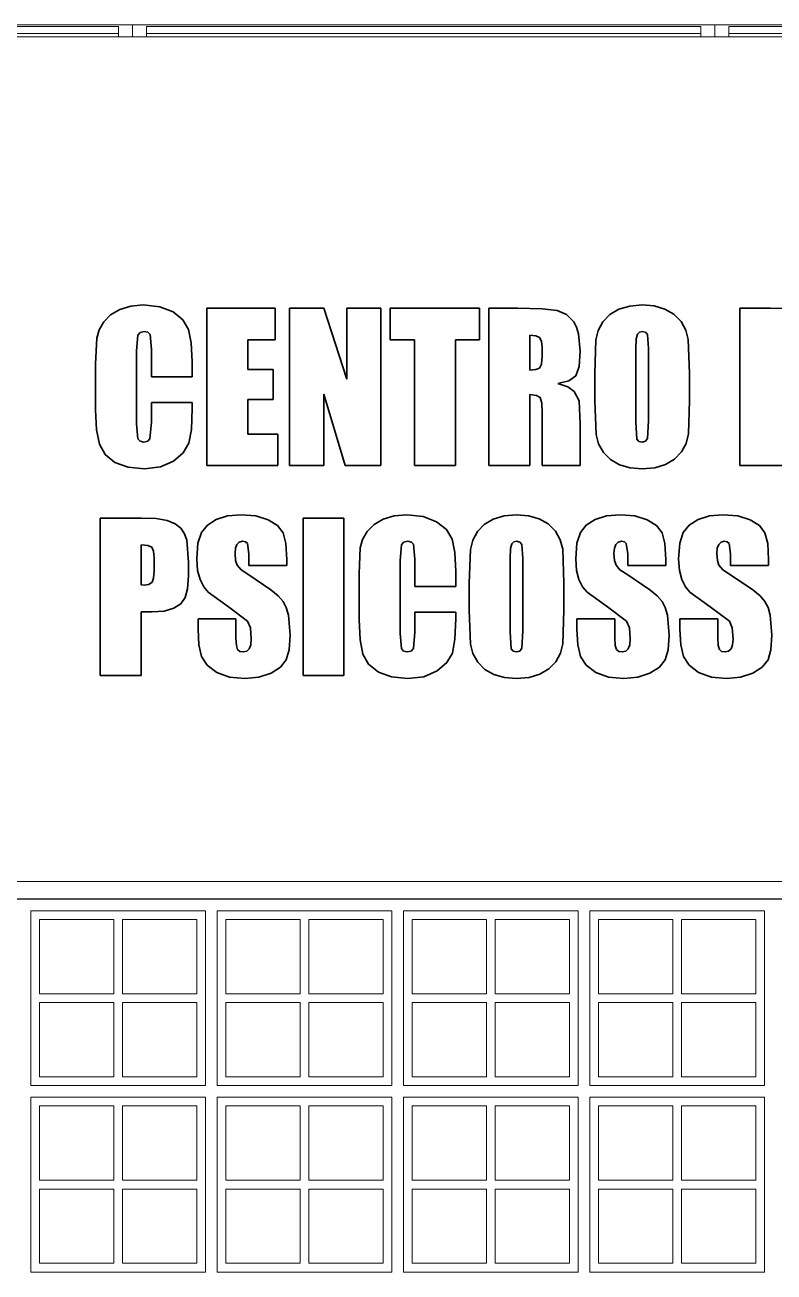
# Model space of a CAD drawing. Header units: metres. Extents: x -77 to 95, y 0 to 9.
# Drawn here: x -64.264 to -62.978, y 2.58 to 4.72 of the extents above; entities that cross this region are included whole.
import ezdxf

# ---------------------------------------------------------------- set-up
doc = ezdxf.new("R2010")
doc.units = ezdxf.units.M
doc.header["$MEASUREMENT"] = 0
for name, color, linetype, lineweight in [('Janelas Archicad_Caneta_No__3', 7, 'Continuous', 25), ('Janelas Archicad_Caneta_No__43', 44, 'Continuous', 0), ('NOMES.ARQ_Caneta_No__1', 7, 'Continuous', 35), ('PAREDE CONSTRUIR_Caneta_No__241', 7, 'Continuous', 13)]:
    doc.layers.add(name, color=color, linetype=linetype, lineweight=lineweight)
doc.layers.add('LAJES.EST_Caneta_No__95', color=7, linetype='Continuous', lineweight=0, true_color=0xaeaeae)

msp = doc.modelspace()

# ---------------------------------------------------------------- linework, layer by layer
at = {"layer": 'Janelas Archicad_Caneta_No__3', "color": 7, "linetype": 'Continuous', "lineweight": 25}
msp.add_line((-56.574, 3.22), (-66.514, 3.22), dxfattribs=at)
at = {"layer": 'Janelas Archicad_Caneta_No__43', "color": 44, "linetype": 'Continuous', "lineweight": 0}
for p, q in [((-63.954, 3.2), (-64.254, 3.2)), ((-64.254, 3.2), (-64.254, 2.9)), ((-63.954, 2.9), (-63.954, 3.2)), ((-63.634, 3.2), (-63.934, 3.2)), ((-63.934, 3.2), (-63.934, 2.9)), ((-63.634, 2.9), (-63.634, 3.2)), ((-63.314, 3.2), (-63.614, 3.2)), ((-63.614, 3.2), (-63.614, 2.9)), ((-63.314, 2.9), (-63.314, 3.2)), ((-62.994, 3.2), (-63.294, 3.2)), ((-63.294, 3.2), (-63.294, 2.9)), ((-62.994, 2.9), (-62.994, 3.2)), ((-64.239, 3.0575), (-64.239, 3.185)), ((-64.239, 3.185), (-64.1115, 3.185)), ((-64.1115, 3.185), (-64.1115, 3.0575)), ((-64.0965, 3.0575), (-64.0965, 3.185)), ((-64.0965, 3.185), (-63.969, 3.185)), ((-63.969, 3.185), (-63.969, 3.0575)), ((-63.919, 3.0575), (-63.919, 3.185)), ((-63.919, 3.185), (-63.7915, 3.185)), ((-63.7915, 3.185), (-63.7915, 3.0575)), ((-63.7765, 3.0575), (-63.7765, 3.185)), ((-63.7765, 3.185), (-63.649, 3.185)), ((-63.649, 3.185), (-63.649, 3.0575)), ((-63.599, 3.0575), (-63.599, 3.185)), ((-63.599, 3.185), (-63.4715, 3.185)), ((-63.4715, 3.185), (-63.4715, 3.0575)), ((-63.4565, 3.0575), (-63.4565, 3.185)), ((-63.4565, 3.185), (-63.329, 3.185)), ((-63.329, 3.185), (-63.329, 3.0575)), ((-63.279, 3.0575), (-63.279, 3.185)), ((-63.279, 3.185), (-63.1515, 3.185)), ((-63.1515, 3.185), (-63.1515, 3.0575)), ((-63.1365, 3.0575), (-63.1365, 3.185)), ((-63.1365, 3.185), (-63.009, 3.185)), ((-63.009, 3.185), (-63.009, 3.0575)), ((-64.1115, 3.0575), (-64.239, 3.0575)), ((-64.239, 2.915), (-64.239, 3.0425)), ((-64.239, 3.0425), (-64.1115, 3.0425)), ((-64.1115, 3.0425), (-64.1115, 2.915)), ((-63.969, 3.0575), (-64.0965, 3.0575)), ((-64.0965, 2.915), (-64.0965, 3.0425)), ((-64.0965, 3.0425), (-63.969, 3.0425)), ((-63.969, 3.0425), (-63.969, 2.915)), ((-63.7915, 3.0575), (-63.919, 3.0575)), ((-63.919, 2.915), (-63.919, 3.0425)), ((-63.919, 3.0425), (-63.7915, 3.0425)), ((-63.7915, 3.0425), (-63.7915, 2.915)), ((-63.649, 3.0575), (-63.7765, 3.0575)), ((-63.7765, 2.915), (-63.7765, 3.0425)), ((-63.7765, 3.0425), (-63.649, 3.0425)), ((-63.649, 3.0425), (-63.649, 2.915)), ((-63.4715, 3.0575), (-63.599, 3.0575)), ((-63.599, 2.915), (-63.599, 3.0425)), ((-63.599, 3.0425), (-63.4715, 3.0425)), ((-63.4715, 3.0425), (-63.4715, 2.915)), ((-63.329, 3.0575), (-63.4565, 3.0575)), ((-63.4565, 2.915), (-63.4565, 3.0425)), ((-63.4565, 3.0425), (-63.329, 3.0425)), ((-63.329, 3.0425), (-63.329, 2.915)), ((-63.1515, 3.0575), (-63.279, 3.0575)), ((-63.279, 2.915), (-63.279, 3.0425)), ((-63.279, 3.0425), (-63.1515, 3.0425)), ((-63.1515, 3.0425), (-63.1515, 2.915)), ((-63.009, 3.0575), (-63.1365, 3.0575)), ((-63.1365, 2.915), (-63.1365, 3.0425)), ((-63.1365, 3.0425), (-63.009, 3.0425)), ((-63.009, 3.0425), (-63.009, 2.915)), ((-64.1115, 2.915), (-64.239, 2.915)), ((-63.969, 2.915), (-64.0965, 2.915)), ((-63.7915, 2.915), (-63.919, 2.915)), ((-63.649, 2.915), (-63.7765, 2.915)), ((-63.4715, 2.915), (-63.599, 2.915)), ((-63.329, 2.915), (-63.4565, 2.915)), ((-63.1515, 2.915), (-63.279, 2.915)), ((-63.009, 2.915), (-63.1365, 2.915)), ((-64.254, 2.9), (-63.954, 2.9)), ((-63.934, 2.9), (-63.634, 2.9)), ((-63.614, 2.9), (-63.314, 2.9)), ((-63.294, 2.9), (-62.994, 2.9)), ((-63.954, 2.88), (-64.254, 2.88)), ((-64.254, 2.88), (-64.254, 2.58)), ((-63.954, 2.58), (-63.954, 2.88)), ((-63.634, 2.88), (-63.934, 2.88)), ((-63.934, 2.88), (-63.934, 2.58)), ((-63.634, 2.58), (-63.634, 2.88)), ((-63.314, 2.88), (-63.614, 2.88)), ((-63.614, 2.88), (-63.614, 2.58)), ((-63.314, 2.58), (-63.314, 2.88)), ((-62.994, 2.88), (-63.294, 2.88)), ((-63.294, 2.88), (-63.294, 2.58)), ((-62.994, 2.58), (-62.994, 2.88)), ((-64.239, 2.7375), (-64.239, 2.865)), ((-64.239, 2.865), (-64.1115, 2.865)), ((-64.1115, 2.865), (-64.1115, 2.7375)), ((-64.0965, 2.7375), (-64.0965, 2.865)), ((-64.0965, 2.865), (-63.969, 2.865)), ((-63.969, 2.865), (-63.969, 2.7375)), ((-63.919, 2.7375), (-63.919, 2.865)), ((-63.919, 2.865), (-63.7915, 2.865)), ((-63.7915, 2.865), (-63.7915, 2.7375)), ((-63.7765, 2.7375), (-63.7765, 2.865)), ((-63.7765, 2.865), (-63.649, 2.865)), ((-63.649, 2.865), (-63.649, 2.7375)), ((-63.599, 2.7375), (-63.599, 2.865)), ((-63.599, 2.865), (-63.4715, 2.865)), ((-63.4715, 2.865), (-63.4715, 2.7375)), ((-63.4565, 2.7375), (-63.4565, 2.865)), ((-63.4565, 2.865), (-63.329, 2.865)), ((-63.329, 2.865), (-63.329, 2.7375)), ((-63.279, 2.7375), (-63.279, 2.865)), ((-63.279, 2.865), (-63.1515, 2.865)), ((-63.1515, 2.865), (-63.1515, 2.7375)), ((-63.1365, 2.7375), (-63.1365, 2.865)), ((-63.1365, 2.865), (-63.009, 2.865)), ((-63.009, 2.865), (-63.009, 2.7375)), ((-64.1115, 2.7375), (-64.239, 2.7375)), ((-64.239, 2.595), (-64.239, 2.7225)), ((-64.239, 2.7225), (-64.1115, 2.7225)), ((-64.1115, 2.7225), (-64.1115, 2.595)), ((-63.969, 2.7375), (-64.0965, 2.7375)), ((-64.0965, 2.595), (-64.0965, 2.7225)), ((-64.0965, 2.7225), (-63.969, 2.7225)), ((-63.969, 2.7225), (-63.969, 2.595)), ((-63.7915, 2.7375), (-63.919, 2.7375)), ((-63.919, 2.595), (-63.919, 2.7225)), ((-63.919, 2.7225), (-63.7915, 2.7225)), ((-63.7915, 2.7225), (-63.7915, 2.595)), ((-63.649, 2.7375), (-63.7765, 2.7375)), ((-63.7765, 2.595), (-63.7765, 2.7225)), ((-63.7765, 2.7225), (-63.649, 2.7225)), ((-63.649, 2.7225), (-63.649, 2.595)), ((-63.4715, 2.7375), (-63.599, 2.7375)), ((-63.599, 2.595), (-63.599, 2.7225)), ((-63.599, 2.7225), (-63.4715, 2.7225)), ((-63.4715, 2.7225), (-63.4715, 2.595)), ((-63.329, 2.7375), (-63.4565, 2.7375)), ((-63.4565, 2.595), (-63.4565, 2.7225)), ((-63.4565, 2.7225), (-63.329, 2.7225)), ((-63.329, 2.7225), (-63.329, 2.595)), ((-63.1515, 2.7375), (-63.279, 2.7375)), ((-63.279, 2.595), (-63.279, 2.7225)), ((-63.279, 2.7225), (-63.1515, 2.7225)), ((-63.1515, 2.7225), (-63.1515, 2.595)), ((-63.009, 2.7375), (-63.1365, 2.7375)), ((-63.1365, 2.595), (-63.1365, 2.7225)), ((-63.1365, 2.7225), (-63.009, 2.7225)), ((-63.009, 2.7225), (-63.009, 2.595)), ((-64.1115, 2.595), (-64.239, 2.595)), ((-63.969, 2.595), (-64.0965, 2.595)), ((-63.7915, 2.595), (-63.919, 2.595)), ((-63.649, 2.595), (-63.7765, 2.595)), ((-63.4715, 2.595), (-63.599, 2.595)), ((-63.329, 2.595), (-63.4565, 2.595)), ((-63.1515, 2.595), (-63.279, 2.595)), ((-63.009, 2.595), (-63.1365, 2.595)), ((-64.254, 2.58), (-63.954, 2.58)), ((-63.934, 2.58), (-63.634, 2.58)), ((-63.614, 2.58), (-63.314, 2.58)), ((-63.294, 2.58), (-62.994, 2.58))]:
    msp.add_line(p, q, dxfattribs=at)
at = {"layer": 'LAJES.EST_Caneta_No__95', "color": 253, "linetype": 'Continuous', "lineweight": 0, "true_color": 0xaeaeae}
for p, q in [((-64.0792, 4.7203), (-65.0792, 4.7203)), ((-65.0552, 4.7179), (-64.1032, 4.7179)), ((-64.1032, 4.7179), (-64.1032, 4.7)), ((-63.0792, 4.7203), (-64.0792, 4.7203)), ((-64.0792, 4.7), (-64.0792, 4.7203)), ((-64.0552, 4.7), (-64.0552, 4.7179)), ((-64.0552, 4.7179), (-63.1032, 4.7179)), ((-63.1032, 4.7179), (-63.1032, 4.7)), ((-62.0792, 4.7203), (-63.0792, 4.7203)), ((-63.0792, 4.7), (-63.0792, 4.7203)), ((-63.0552, 4.7), (-63.0552, 4.7179)), ((-63.0552, 4.7179), (-62.1032, 4.7179)), ((-64.1032, 4.7055), (-65.0552, 4.7055)), ((-63.1032, 4.7055), (-64.0552, 4.7055)), ((-62.1032, 4.7055), (-63.0552, 4.7055))]:
    msp.add_line(p, q, dxfattribs=at)
at = {"layer": 'NOMES.ARQ_Caneta_No__1', "color": 7, "linetype": 'Continuous', "lineweight": 35}
for p, q in [((-64.0823, 4.2379), (-64.1012, 4.232)), ((-64.0608, 4.2398), (-64.0823, 4.2379)), ((-64.0325, 4.2368), (-64.0608, 4.2398)), ((-63.2255, 4.2379), (-63.2441, 4.2323)), ((-63.2041, 4.2398), (-63.2255, 4.2379)), ((-63.1835, 4.238), (-63.2041, 4.2398)), ((-63.1651, 4.2327), (-63.1835, 4.238)), ((-64.1169, 4.2229), (-64.1287, 4.2108)), ((-64.1012, 4.232), (-64.1169, 4.2229)), ((-64.0096, 4.2278), (-64.0325, 4.2368)), ((-63.9928, 4.2143), (-64.0096, 4.2278)), ((-63.8345, 4.2341), (-63.9515, 4.2341)), ((-63.9515, 4.2341), (-63.9515, 3.9641)), ((-63.8345, 4.1801), (-63.8345, 4.2341)), ((-63.7509, 4.2341), (-63.8096, 4.2341)), ((-63.8096, 4.2341), (-63.8096, 3.9641)), ((-63.7115, 4.1126), (-63.7509, 4.2341)), ((-63.6528, 4.2341), (-63.7115, 4.2341)), ((-63.7115, 4.2341), (-63.7115, 4.1126)), ((-63.6528, 3.9641), (-63.6528, 4.2341)), ((-63.4832, 4.2341), (-63.6367, 4.2341)), ((-63.6367, 4.2341), (-63.6367, 4.1801)), ((-63.4832, 4.1801), (-63.4832, 4.2341)), ((-63.4175, 4.2341), (-63.4672, 4.2341)), ((-63.4672, 4.2341), (-63.4672, 3.9641)), ((-63.3759, 4.2332), (-63.4175, 4.2341)), ((-63.3502, 4.2303), (-63.3759, 4.2332)), ((-63.3343, 4.2235), (-63.3502, 4.2303)), ((-63.3216, 4.2107), (-63.3343, 4.2235)), ((-63.2595, 4.2232), (-63.2714, 4.2108)), ((-63.2441, 4.2323), (-63.2595, 4.2232)), ((-63.1496, 4.2239), (-63.1651, 4.2327)), ((-63.1374, 4.2114), (-63.1496, 4.2239)), ((-62.9839, 4.2341), (-63.0365, 4.2341)), ((-63.0365, 4.2341), (-63.0365, 3.9641)), ((-62.9413, 4.233), (-62.9839, 4.2341)), ((-64.1367, 4.197), (-64.1406, 4.1827)), ((-64.1287, 4.2108), (-64.1367, 4.197)), ((-63.983, 4.1979), (-63.9928, 4.2143)), ((-63.9783, 4.175), (-63.983, 4.1979)), ((-63.3167, 4.2016), (-63.3216, 4.2107)), ((-63.3132, 4.1902), (-63.3167, 4.2016)), ((-63.2794, 4.196), (-63.2834, 4.1798)), ((-63.2714, 4.2108), (-63.2794, 4.196)), ((-63.129, 4.1966), (-63.1374, 4.2114)), ((-63.1249, 4.1806), (-63.129, 4.1966)), ((-64.1406, 4.1827), (-64.1426, 4.1389)), ((-64.0724, 4.1613), (-64.0701, 4.1879)), ((-64.0701, 4.1879), (-64.0662, 4.1926)), ((-64.0662, 4.1926), (-64.0591, 4.1941)), ((-64.0591, 4.1941), (-64.0528, 4.1928)), ((-64.0528, 4.1928), (-64.0492, 4.189)), ((-64.0492, 4.189), (-64.0469, 4.1635)), ((-63.9767, 4.1422), (-63.9783, 4.175)), ((-63.8813, 4.1289), (-63.8813, 4.1801)), ((-63.8813, 4.1801), (-63.8345, 4.1801)), ((-63.6367, 4.1801), (-63.5951, 4.1801)), ((-63.5951, 4.1801), (-63.5951, 3.9641)), ((-63.5249, 3.9641), (-63.5249, 4.1801)), ((-63.5249, 4.1801), (-63.4832, 4.1801)), ((-63.397, 4.1279), (-63.397, 4.1879)), ((-63.397, 4.1879), (-63.3867, 4.1869)), ((-63.3867, 4.1869), (-63.3803, 4.1839)), ((-63.3803, 4.1839), (-63.3768, 4.1777)), ((-63.3768, 4.1777), (-63.3757, 4.1671)), ((-63.3105, 4.1604), (-63.3132, 4.1902)), ((-63.2834, 4.1798), (-63.2853, 4.1222)), ((-63.2151, 4.1648), (-63.2143, 4.1815)), ((-63.2143, 4.1815), (-63.2122, 4.1899)), ((-63.2122, 4.1899), (-63.2086, 4.193)), ((-63.2086, 4.193), (-63.2037, 4.1941)), ((-63.2037, 4.1941), (-63.1983, 4.1928)), ((-63.1983, 4.1928), (-63.1951, 4.1889)), ((-63.1951, 4.1889), (-63.1931, 4.1648)), ((-63.1229, 4.1222), (-63.1249, 4.1806)), ((-64.0724, 4.0358), (-64.0724, 4.1613)), ((-64.0469, 4.1635), (-64.0469, 4.1166)), ((-63.3757, 4.1522), (-63.3769, 4.138)), ((-63.3757, 4.1671), (-63.3757, 4.1522)), ((-63.3124, 4.1341), (-63.3105, 4.1604)), ((-63.2151, 4.0387), (-63.2151, 4.1648)), ((-63.1931, 4.1648), (-63.1931, 4.0407)), ((-64.1426, 4.1389), (-64.1426, 4.06)), ((-63.9767, 4.1166), (-63.9767, 4.1422)), ((-63.3804, 4.1312), (-63.387, 4.1287)), ((-63.3769, 4.138), (-63.3804, 4.1312)), ((-63.3183, 4.1181), (-63.3124, 4.1341)), ((-64.0469, 4.1166), (-63.9767, 4.1166)), ((-63.8375, 4.1289), (-63.8813, 4.1289)), ((-63.8375, 4.0775), (-63.8375, 4.1289)), ((-63.387, 4.1287), (-63.397, 4.1279)), ((-63.3299, 4.1094), (-63.3183, 4.1181)), ((-63.2853, 4.1222), (-63.2853, 4.076)), ((-63.1229, 4.076), (-63.1229, 4.1222)), ((-63.3492, 4.1051), (-63.3299, 4.1094)), ((-63.3317, 4.099), (-63.3492, 4.1051)), ((-63.3211, 4.0912), (-63.3317, 4.099)), ((-63.3122, 4.0753), (-63.3211, 4.0912)), ((-63.9767, 4.0724), (-64.0469, 4.0724)), ((-64.0469, 4.0724), (-64.0469, 4.0384)), ((-63.9767, 4.0618), (-63.9767, 4.0724)), ((-63.8813, 4.0182), (-63.8813, 4.0775)), ((-63.8813, 4.0775), (-63.8375, 4.0775)), ((-63.7509, 3.9641), (-63.7509, 4.0869)), ((-63.7509, 4.0869), (-63.7144, 3.9641)), ((-63.397, 3.9641), (-63.397, 4.0859)), ((-63.397, 4.0859), (-63.3853, 4.0846)), ((-63.3853, 4.0846), (-63.3791, 4.0807)), ((-63.3791, 4.0807), (-63.3765, 4.0714)), ((-63.3765, 4.0714), (-63.3757, 4.0539)), ((-63.3105, 4.0353), (-63.3122, 4.0753)), ((-63.2853, 4.076), (-63.2833, 4.0177)), ((-63.1248, 4.0184), (-63.1229, 4.076)), ((-64.1426, 4.06), (-64.141, 4.0253)), ((-63.9782, 4.026), (-63.9767, 4.0618)), ((-63.3757, 4.0539), (-63.3757, 3.9641)), ((-64.141, 4.0253), (-64.1361, 4.0006)), ((-64.0701, 4.0102), (-64.0724, 4.0358)), ((-64.0469, 4.0384), (-64.0493, 4.0102)), ((-63.9826, 4.0024), (-63.9782, 4.026)), ((-63.3105, 3.9641), (-63.3105, 4.0353)), ((-63.2132, 4.0097), (-63.2151, 4.0387)), ((-63.1931, 4.0407), (-63.1951, 4.0105)), ((-64.0663, 4.0057), (-64.0701, 4.0102)), ((-64.0596, 4.0042), (-64.0663, 4.0057)), ((-64.0531, 4.0057), (-64.0596, 4.0042)), ((-64.0493, 4.0102), (-64.0531, 4.0057)), ((-63.9921, 3.9859), (-63.9826, 4.0024)), ((-63.8298, 4.0182), (-63.8813, 4.0182)), ((-63.8298, 3.9641), (-63.8298, 4.0182)), ((-63.2833, 4.0177), (-63.2792, 4.0016)), ((-63.21, 4.0055), (-63.2132, 4.0097)), ((-63.2042, 4.0042), (-63.21, 4.0055)), ((-63.1984, 4.0057), (-63.2042, 4.0042)), ((-63.1951, 4.0105), (-63.1984, 4.0057)), ((-63.1287, 4.0022), (-63.1248, 4.0184)), ((-64.1361, 4.0006), (-64.1263, 3.983)), ((-64.1263, 3.983), (-64.1096, 3.9696)), ((-64.0088, 3.9717), (-63.9921, 3.9859)), ((-63.2792, 4.0016), (-63.2708, 3.9868)), ((-63.2708, 3.9868), (-63.2586, 3.9744)), ((-63.1486, 3.9751), (-63.1368, 3.9875)), ((-63.1368, 3.9875), (-63.1287, 4.0022)), ((-64.1096, 3.9696), (-64.0869, 3.9613)), ((-64.0869, 3.9613), (-64.0588, 3.9585)), ((-64.0588, 3.9585), (-64.0314, 3.9618)), ((-64.0314, 3.9618), (-64.0088, 3.9717)), ((-63.9515, 3.9641), (-63.8298, 3.9641)), ((-63.8096, 3.9641), (-63.7509, 3.9641)), ((-63.7144, 3.9641), (-63.6528, 3.9641)), ((-63.5951, 3.9641), (-63.5249, 3.9641)), ((-63.4672, 3.9641), (-63.397, 3.9641)), ((-63.3757, 3.9641), (-63.3105, 3.9641)), ((-63.2586, 3.9744), (-63.243, 3.9655)), ((-63.243, 3.9655), (-63.2246, 3.9602)), ((-63.2246, 3.9602), (-63.2041, 3.9585)), ((-63.2041, 3.9585), (-63.1826, 3.9603)), ((-63.1826, 3.9603), (-63.164, 3.966)), ((-63.164, 3.966), (-63.1486, 3.9751)), ((-63.0365, 3.9641), (-62.9479, 3.9641)), ((-64.0639, 3.8741), (-64.1346, 3.8741)), ((-64.1346, 3.8741), (-64.1346, 3.6041)), ((-64.0385, 3.873), (-64.0639, 3.8741)), ((-63.9159, 3.8778), (-63.9355, 3.8717)), ((-63.8928, 3.8798), (-63.9159, 3.8778)), ((-63.8674, 3.8776), (-63.8928, 3.8798)), ((-63.8461, 3.871), (-63.8674, 3.8776)), ((-63.7163, 3.8741), (-63.7865, 3.8741)), ((-63.7865, 3.8741), (-63.7865, 3.6041)), ((-63.7163, 3.6041), (-63.7163, 3.8741)), ((-63.6298, 3.8779), (-63.6487, 3.872)), ((-63.6083, 3.8798), (-63.6298, 3.8779)), ((-63.5799, 3.8768), (-63.6083, 3.8798)), ((-63.5571, 3.8678), (-63.5799, 3.8768)), ((-63.4412, 3.8779), (-63.4598, 3.8723)), ((-63.4198, 3.8798), (-63.4412, 3.8779)), ((-63.3992, 3.878), (-63.4198, 3.8798)), ((-63.3809, 3.8727), (-63.3992, 3.878)), ((-63.2652, 3.8778), (-63.2847, 3.8717)), ((-63.242, 3.8798), (-63.2652, 3.8778)), ((-63.2167, 3.8776), (-63.242, 3.8798)), ((-63.1954, 3.871), (-63.2167, 3.8776)), ((-63.0886, 3.8778), (-63.1081, 3.8717)), ((-63.0654, 3.8798), (-63.0886, 3.8778)), ((-63.0401, 3.8776), (-63.0654, 3.8798)), ((-63.0188, 3.871), (-63.0401, 3.8776)), ((-64.0198, 3.8696), (-64.0385, 3.873)), ((-64.0062, 3.8641), (-64.0198, 3.8696)), ((-63.9966, 3.8566), (-64.0062, 3.8641)), ((-63.9901, 3.8472), (-63.9966, 3.8566)), ((-63.9507, 3.8621), (-63.9611, 3.8493)), ((-63.9355, 3.8717), (-63.9507, 3.8621)), ((-63.8301, 3.861), (-63.8461, 3.871)), ((-63.8206, 3.8487), (-63.8301, 3.861)), ((-63.6644, 3.8629), (-63.6762, 3.8508)), ((-63.6487, 3.872), (-63.6644, 3.8629)), ((-63.5403, 3.8543), (-63.5571, 3.8678)), ((-63.5305, 3.8379), (-63.5403, 3.8543)), ((-63.4752, 3.8632), (-63.4871, 3.8508)), ((-63.4598, 3.8723), (-63.4752, 3.8632)), ((-63.3653, 3.8639), (-63.3809, 3.8727)), ((-63.3531, 3.8515), (-63.3653, 3.8639)), ((-63.3, 3.8621), (-63.3103, 3.8493)), ((-63.2847, 3.8717), (-63.3, 3.8621)), ((-63.1794, 3.861), (-63.1954, 3.871)), ((-63.1699, 3.8487), (-63.1794, 3.861)), ((-63.1234, 3.8621), (-63.1337, 3.8493)), ((-63.1081, 3.8717), (-63.1234, 3.8621)), ((-63.0028, 3.861), (-63.0188, 3.871)), ((-62.9933, 3.8487), (-63.0028, 3.861)), ((-63.9861, 3.836), (-63.9901, 3.8472)), ((-63.9833, 3.7986), (-63.9861, 3.836)), ((-63.9611, 3.8493), (-63.967, 3.8308)), ((-63.9, 3.8289), (-63.896, 3.8328)), ((-63.896, 3.8328), (-63.8904, 3.8341)), ((-63.8904, 3.8341), (-63.8854, 3.8331)), ((-63.8854, 3.8331), (-63.8821, 3.8303)), ((-63.8159, 3.8306), (-63.8206, 3.8487)), ((-63.6842, 3.837), (-63.6881, 3.8227)), ((-63.6762, 3.8508), (-63.6842, 3.837)), ((-63.6176, 3.8279), (-63.6137, 3.8326)), ((-63.6137, 3.8326), (-63.6066, 3.8341)), ((-63.6066, 3.8341), (-63.6003, 3.8328)), ((-63.6003, 3.8328), (-63.5967, 3.829)), ((-63.5258, 3.815), (-63.5305, 3.8379)), ((-63.4951, 3.836), (-63.4991, 3.8198)), ((-63.4871, 3.8508), (-63.4951, 3.836)), ((-63.4279, 3.8299), (-63.4243, 3.833)), ((-63.4243, 3.833), (-63.4195, 3.8341)), ((-63.4195, 3.8341), (-63.4141, 3.8328)), ((-63.4141, 3.8328), (-63.4109, 3.8289)), ((-63.3447, 3.8366), (-63.3531, 3.8515)), ((-63.3406, 3.8206), (-63.3447, 3.8366)), ((-63.3103, 3.8493), (-63.3163, 3.8308)), ((-63.2493, 3.8289), (-63.2453, 3.8328)), ((-63.2453, 3.8328), (-63.2397, 3.8341)), ((-63.2397, 3.8341), (-63.2347, 3.8331)), ((-63.2347, 3.8331), (-63.2314, 3.8303)), ((-63.1652, 3.8306), (-63.1699, 3.8487)), ((-63.1337, 3.8493), (-63.1396, 3.8308)), ((-63.0727, 3.8289), (-63.0686, 3.8328)), ((-63.0686, 3.8328), (-63.0631, 3.8341)), ((-63.0631, 3.8341), (-63.0581, 3.8331)), ((-63.0581, 3.8331), (-63.0547, 3.8303)), ((-62.9886, 3.8306), (-62.9933, 3.8487)), ((-64.0644, 3.7592), (-64.0644, 3.8279)), ((-64.0644, 3.8279), (-64.053, 3.8269)), ((-64.053, 3.8269), (-64.0464, 3.8238)), ((-64.0464, 3.8238), (-64.0431, 3.8172)), ((-64.0431, 3.8172), (-64.042, 3.8058)), ((-63.967, 3.8308), (-63.969, 3.8039)), ((-63.9033, 3.8132), (-63.9025, 3.8224)), ((-63.9024, 3.8014), (-63.9033, 3.8132)), ((-63.9025, 3.8224), (-63.9, 3.8289)), ((-63.8821, 3.8303), (-63.8796, 3.8124)), ((-63.8796, 3.8124), (-63.8796, 3.7924)), ((-63.8144, 3.8031), (-63.8159, 3.8306)), ((-63.6881, 3.8227), (-63.6901, 3.7789)), ((-63.6199, 3.8013), (-63.6176, 3.8279)), ((-63.5967, 3.829), (-63.5944, 3.8035)), ((-63.5242, 3.7822), (-63.5258, 3.815)), ((-63.4991, 3.8198), (-63.501, 3.7622)), ((-63.4308, 3.8048), (-63.4301, 3.8215)), ((-63.4301, 3.8215), (-63.4279, 3.8299)), ((-63.4109, 3.8289), (-63.4088, 3.8048)), ((-63.3386, 3.7622), (-63.3406, 3.8206)), ((-63.3163, 3.8308), (-63.3182, 3.8039)), ((-63.2525, 3.8132), (-63.2517, 3.8224)), ((-63.2516, 3.8014), (-63.2525, 3.8132)), ((-63.2517, 3.8224), (-63.2493, 3.8289)), ((-63.2314, 3.8303), (-63.2289, 3.8124)), ((-63.2289, 3.8124), (-63.2289, 3.7924)), ((-63.1636, 3.8031), (-63.1652, 3.8306)), ((-63.1396, 3.8308), (-63.1416, 3.8039)), ((-63.0759, 3.8132), (-63.0751, 3.8224)), ((-63.075, 3.8014), (-63.0759, 3.8132)), ((-63.0751, 3.8224), (-63.0727, 3.8289)), ((-63.0547, 3.8303), (-63.0522, 3.8124)), ((-63.0522, 3.8124), (-63.0522, 3.7924)), ((-62.987, 3.8031), (-62.9886, 3.8306)), ((-64.042, 3.8058), (-64.042, 3.7836)), ((-63.9833, 3.7751), (-63.9833, 3.7986)), ((-63.969, 3.8039), (-63.9676, 3.7843)), ((-63.8996, 3.7929), (-63.9024, 3.8014)), ((-63.8929, 3.7853), (-63.8996, 3.7929)), ((-63.8796, 3.7924), (-63.8144, 3.7924)), ((-63.8144, 3.7924), (-63.8144, 3.8031)), ((-63.6199, 3.6758), (-63.6199, 3.8013)), ((-63.5944, 3.8035), (-63.5944, 3.7566)), ((-63.4308, 3.6787), (-63.4308, 3.8048)), ((-63.4088, 3.8048), (-63.4088, 3.6807)), ((-63.3182, 3.8039), (-63.3168, 3.7843)), ((-63.2489, 3.7929), (-63.2516, 3.8014)), ((-63.2422, 3.7853), (-63.2489, 3.7929)), ((-63.2289, 3.7924), (-63.1636, 3.7924)), ((-63.1636, 3.7924), (-63.1636, 3.8031)), ((-63.1416, 3.8039), (-63.1402, 3.7843)), ((-63.0723, 3.7929), (-63.075, 3.8014)), ((-63.0656, 3.7853), (-63.0723, 3.7929)), ((-63.0522, 3.7924), (-62.987, 3.7924)), ((-62.987, 3.7924), (-62.987, 3.8031)), ((-64.043, 3.7711), (-64.0458, 3.7638)), ((-64.042, 3.7836), (-64.043, 3.7711)), ((-63.9846, 3.7527), (-63.9833, 3.7751)), ((-63.9676, 3.7843), (-63.9634, 3.7686)), ((-63.9634, 3.7686), (-63.9571, 3.7562)), ((-63.8798, 3.7764), (-63.8929, 3.7853)), ((-63.8416, 3.751), (-63.8798, 3.7764)), ((-63.6901, 3.7789), (-63.6901, 3.7)), ((-63.5242, 3.7566), (-63.5242, 3.7822)), ((-63.3168, 3.7843), (-63.3127, 3.7686)), ((-63.3127, 3.7686), (-63.3063, 3.7562)), ((-63.229, 3.7764), (-63.2422, 3.7853)), ((-63.1908, 3.751), (-63.229, 3.7764)), ((-63.1402, 3.7843), (-63.136, 3.7686)), ((-63.136, 3.7686), (-63.1297, 3.7562)), ((-63.0524, 3.7764), (-63.0656, 3.7853)), ((-63.0142, 3.751), (-63.0524, 3.7764)), ((-64.0592, 3.7591), (-64.0644, 3.7592)), ((-64.051, 3.7602), (-64.0592, 3.7591)), ((-64.0458, 3.7638), (-64.051, 3.7602)), ((-63.9887, 3.7374), (-63.9846, 3.7527)), ((-63.9571, 3.7562), (-63.9493, 3.7469)), ((-63.9493, 3.7469), (-63.9146, 3.7217)), ((-63.829, 3.7403), (-63.8416, 3.751)), ((-63.5944, 3.7566), (-63.5242, 3.7566)), ((-63.501, 3.7622), (-63.501, 3.716)), ((-63.3386, 3.716), (-63.3386, 3.7622)), ((-63.3063, 3.7562), (-63.2986, 3.7469)), ((-63.2986, 3.7469), (-63.2639, 3.7217)), ((-63.1782, 3.7403), (-63.1908, 3.751)), ((-63.1297, 3.7562), (-63.122, 3.7469)), ((-63.122, 3.7469), (-63.0873, 3.7217)), ((-63.0016, 3.7403), (-63.0142, 3.751)), ((-64.0082, 3.7192), (-63.9962, 3.7269)), ((-63.9962, 3.7269), (-63.9887, 3.7374)), ((-63.8207, 3.7307), (-63.829, 3.7403)), ((-63.8154, 3.7204), (-63.8207, 3.7307)), ((-63.17, 3.7307), (-63.1782, 3.7403)), ((-63.1647, 3.7204), (-63.17, 3.7307)), ((-62.9934, 3.7307), (-63.0016, 3.7403)), ((-62.988, 3.7204), (-62.9934, 3.7307)), ((-64.0644, 3.6041), (-64.0644, 3.7129)), ((-64.0644, 3.7129), (-64.0455, 3.7129)), ((-64.0455, 3.7129), (-64.0247, 3.7144)), ((-64.0247, 3.7144), (-64.0082, 3.7192)), ((-63.9146, 3.7217), (-63.8818, 3.6972)), ((-63.8116, 3.7074), (-63.8154, 3.7204)), ((-63.8085, 3.6732), (-63.8116, 3.7074)), ((-63.5242, 3.7124), (-63.5944, 3.7124)), ((-63.5944, 3.7124), (-63.5944, 3.6784)), ((-63.5242, 3.7018), (-63.5242, 3.7124)), ((-63.501, 3.716), (-63.499, 3.6577)), ((-63.3405, 3.6584), (-63.3386, 3.716)), ((-63.2639, 3.7217), (-63.231, 3.6972)), ((-63.1609, 3.7074), (-63.1647, 3.7204)), ((-63.1578, 3.6732), (-63.1609, 3.7074)), ((-63.0873, 3.7217), (-63.0544, 3.6972)), ((-62.9842, 3.7074), (-62.988, 3.7204)), ((-62.9812, 3.6732), (-62.9842, 3.7074)), ((-63.9016, 3.7009), (-63.9668, 3.7009)), ((-63.9668, 3.7009), (-63.9668, 3.6832)), ((-63.9668, 3.6832), (-63.9653, 3.6563)), ((-63.9016, 3.668), (-63.9016, 3.7009)), ((-63.8818, 3.6972), (-63.8769, 3.6857)), ((-63.8769, 3.6857), (-63.8753, 3.666)), ((-63.6901, 3.7), (-63.6885, 3.6653)), ((-63.5257, 3.666), (-63.5242, 3.7018)), ((-63.2509, 3.7009), (-63.3161, 3.7009)), ((-63.3161, 3.7009), (-63.3161, 3.6832)), ((-63.3161, 3.6832), (-63.3145, 3.6563)), ((-63.2509, 3.668), (-63.2509, 3.7009)), ((-63.231, 3.6972), (-63.2261, 3.6857)), ((-63.2261, 3.6857), (-63.2245, 3.666)), ((-63.0743, 3.7009), (-63.1395, 3.7009)), ((-63.1395, 3.7009), (-63.1395, 3.6832)), ((-63.1395, 3.6832), (-63.1379, 3.6563)), ((-63.0743, 3.668), (-63.0743, 3.7009)), ((-63.0544, 3.6972), (-63.0495, 3.6857)), ((-63.0495, 3.6857), (-63.0479, 3.666)), ((-63.9009, 3.6555), (-63.9016, 3.668)), ((-63.8753, 3.666), (-63.8761, 3.6565)), ((-63.8102, 3.6481), (-63.8085, 3.6732)), ((-63.6885, 3.6653), (-63.6836, 3.6406)), ((-63.6176, 3.6502), (-63.6199, 3.6758)), ((-63.5944, 3.6784), (-63.5968, 3.6502)), ((-63.5301, 3.6424), (-63.5257, 3.666)), ((-63.4289, 3.6497), (-63.4308, 3.6787)), ((-63.4088, 3.6807), (-63.4108, 3.6505)), ((-63.2502, 3.6555), (-63.2509, 3.668)), ((-63.2245, 3.666), (-63.2254, 3.6565)), ((-63.1595, 3.6481), (-63.1578, 3.6732)), ((-63.0736, 3.6555), (-63.0743, 3.668)), ((-63.0479, 3.666), (-63.0488, 3.6565)), ((-62.9829, 3.6481), (-62.9812, 3.6732)), ((-63.9653, 3.6563), (-63.9606, 3.6363)), ((-63.8988, 3.6485), (-63.9009, 3.6555)), ((-63.895, 3.6452), (-63.8988, 3.6485)), ((-63.8891, 3.6442), (-63.895, 3.6452)), ((-63.883, 3.6455), (-63.8891, 3.6442)), ((-63.8787, 3.6497), (-63.883, 3.6455)), ((-63.8761, 3.6565), (-63.8787, 3.6497)), ((-63.8153, 3.6306), (-63.8102, 3.6481)), ((-63.6836, 3.6406), (-63.6738, 3.623)), ((-63.6138, 3.6457), (-63.6176, 3.6502)), ((-63.6071, 3.6442), (-63.6138, 3.6457)), ((-63.6006, 3.6457), (-63.6071, 3.6442)), ((-63.5968, 3.6502), (-63.6006, 3.6457)), ((-63.5396, 3.6259), (-63.5301, 3.6424)), ((-63.499, 3.6577), (-63.4949, 3.6416)), ((-63.4949, 3.6416), (-63.4865, 3.6268)), ((-63.4257, 3.6455), (-63.4289, 3.6497)), ((-63.42, 3.6442), (-63.4257, 3.6455)), ((-63.4141, 3.6457), (-63.42, 3.6442)), ((-63.4108, 3.6505), (-63.4141, 3.6457)), ((-63.3525, 3.6275), (-63.3445, 3.6422)), ((-63.3445, 3.6422), (-63.3405, 3.6584)), ((-63.3145, 3.6563), (-63.3099, 3.6363)), ((-63.2481, 3.6485), (-63.2502, 3.6555)), ((-63.2443, 3.6452), (-63.2481, 3.6485)), ((-63.2384, 3.6442), (-63.2443, 3.6452)), ((-63.2322, 3.6455), (-63.2384, 3.6442)), ((-63.2279, 3.6497), (-63.2322, 3.6455)), ((-63.2254, 3.6565), (-63.2279, 3.6497)), ((-63.1646, 3.6306), (-63.1595, 3.6481)), ((-63.1379, 3.6563), (-63.1333, 3.6363)), ((-63.0715, 3.6485), (-63.0736, 3.6555)), ((-63.0677, 3.6452), (-63.0715, 3.6485)), ((-63.0617, 3.6442), (-63.0677, 3.6452)), ((-63.0556, 3.6455), (-63.0617, 3.6442)), ((-63.0513, 3.6497), (-63.0556, 3.6455)), ((-63.0488, 3.6565), (-63.0513, 3.6497)), ((-62.988, 3.6306), (-62.9829, 3.6481)), ((-63.9606, 3.6363), (-63.951, 3.6213)), ((-63.951, 3.6213), (-63.9345, 3.6091)), ((-63.8414, 3.6077), (-63.8252, 3.6181)), ((-63.8252, 3.6181), (-63.8153, 3.6306)), ((-63.6738, 3.623), (-63.6571, 3.6096)), ((-63.5563, 3.6117), (-63.5396, 3.6259)), ((-63.4865, 3.6268), (-63.4743, 3.6144)), ((-63.3644, 3.6151), (-63.3525, 3.6275)), ((-63.3099, 3.6363), (-63.3003, 3.6213)), ((-63.3003, 3.6213), (-63.2838, 3.6091)), ((-63.1907, 3.6077), (-63.1745, 3.6181)), ((-63.1745, 3.6181), (-63.1646, 3.6306)), ((-63.1333, 3.6363), (-63.1237, 3.6213)), ((-63.1237, 3.6213), (-63.1072, 3.6091)), ((-63.0141, 3.6077), (-62.9979, 3.6181)), ((-62.9979, 3.6181), (-62.988, 3.6306)), ((-64.1346, 3.6041), (-64.0644, 3.6041)), ((-63.9345, 3.6091), (-63.9125, 3.6011)), ((-63.9125, 3.6011), (-63.8864, 3.5985)), ((-63.8864, 3.5985), (-63.8623, 3.6008)), ((-63.8623, 3.6008), (-63.8414, 3.6077)), ((-63.7865, 3.6041), (-63.7163, 3.6041)), ((-63.6571, 3.6096), (-63.6344, 3.6013)), ((-63.6344, 3.6013), (-63.6063, 3.5985)), ((-63.6063, 3.5985), (-63.5789, 3.6018)), ((-63.5789, 3.6018), (-63.5563, 3.6117)), ((-63.4743, 3.6144), (-63.4587, 3.6055)), ((-63.4587, 3.6055), (-63.4404, 3.6002)), ((-63.4404, 3.6002), (-63.4198, 3.5985)), ((-63.4198, 3.5985), (-63.3984, 3.6003)), ((-63.3984, 3.6003), (-63.3798, 3.606)), ((-63.3798, 3.606), (-63.3644, 3.6151)), ((-63.2838, 3.6091), (-63.2618, 3.6011)), ((-63.2618, 3.6011), (-63.2357, 3.5985)), ((-63.2357, 3.5985), (-63.2116, 3.6008)), ((-63.2116, 3.6008), (-63.1907, 3.6077)), ((-63.1072, 3.6091), (-63.0852, 3.6011)), ((-63.0852, 3.6011), (-63.0591, 3.5985)), ((-63.0591, 3.5985), (-63.035, 3.6008)), ((-63.035, 3.6008), (-63.0141, 3.6077))]:
    msp.add_line(p, q, dxfattribs=at)
at = {"layer": 'PAREDE CONSTRUIR_Caneta_No__241', "color": 7, "linetype": 'Continuous', "lineweight": 13}
for p, q in [((-44.014, 4.7), (-66.484, 4.7)), ((-56.414, 3.25), (-66.464, 3.25))]:
    msp.add_line(p, q, dxfattribs=at)

doc.saveas('drawing.dxf')
